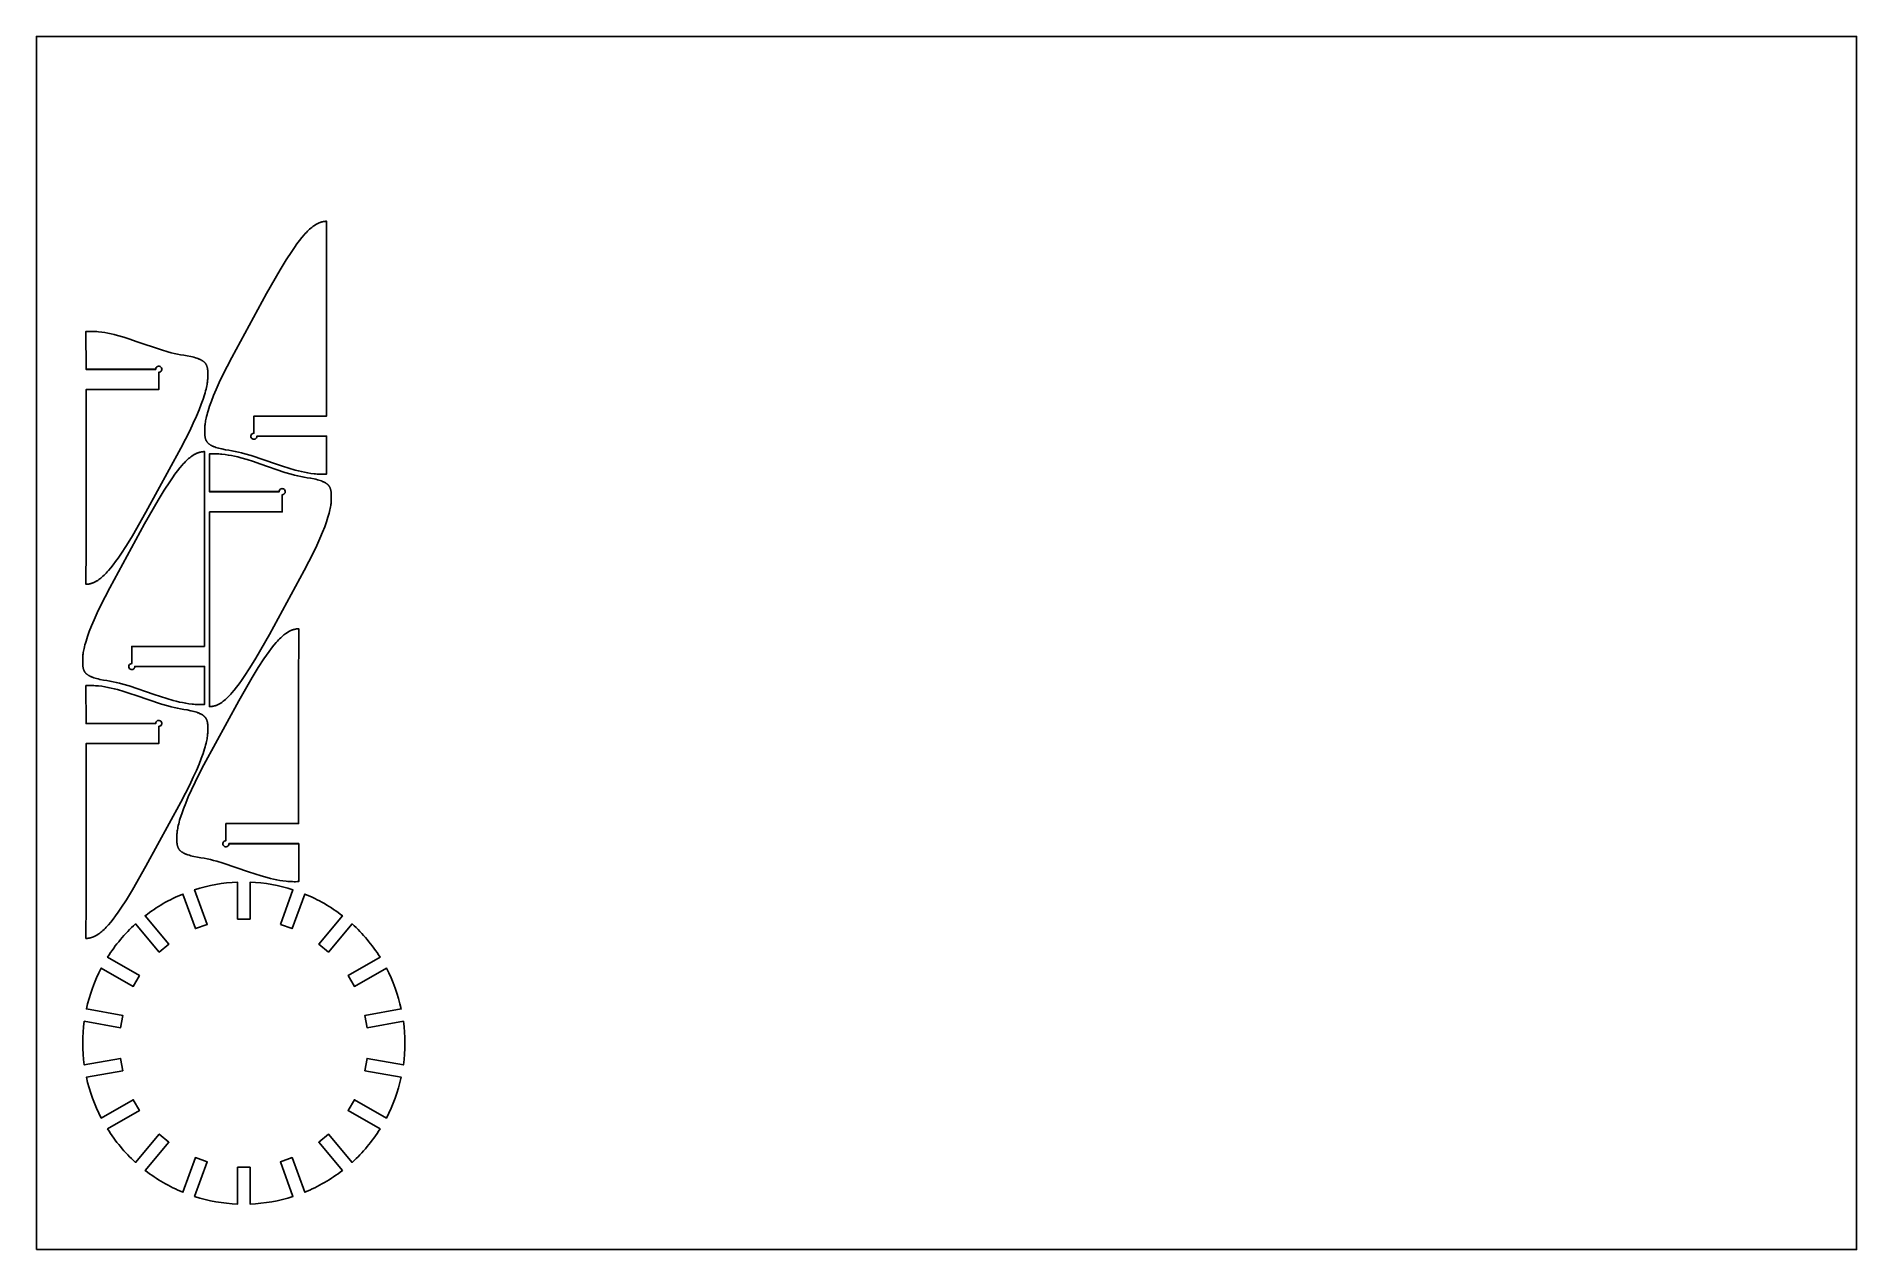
# Model space of a CAD drawing. Header units: millimetres. Extents: x 2174 to 3074, y -557 to 43.
import ezdxf

# ---------------------------------------------------------------- set-up
doc = ezdxf.new("R2010")
doc.units = ezdxf.units.MM
doc.header["$MEASUREMENT"] = 0
doc.layers.add('Make2D', color=18, linetype='Continuous', true_color=0x000000)
doc.layers.add('Make2D$visible$lines', color=18, linetype='Continuous', true_color=0x000000)

msp = doc.modelspace()

# ---------------------------------------------------------------- linework, layer by layer
at = {"layer": 'Make2D'}
msp.add_lwpolyline([(2173.79, -556.56), (2173.79, 43.44), (3073.79, 43.44), (3073.79, -556.56)], close=True, dxfattribs=at)
at = {"layer": 'Make2D$visible$lines'}
for points in [[(2282.81, -154.31), (2317.27, -154.31), (2317.27, -154.24), (2282.81, -154.24), (2282.81, -154.31, -2.414214), (2281.31, -152.81), (2281.31, -144.3), (2317.25, -144.3, -0.001482), (2317.31, -47.99), (2317.07, -48), (2316.83, -48.01), (2316.59, -48.02), (2316.35, -48.04), (2316.11, -48.07), (2315.87, -48.11), (2315.63, -48.15), (2315.39, -48.2), (2315.15, -48.25), (2314.9, -48.32), (2314.66, -48.38), (2314.42, -48.46), (2314.18, -48.54), (2313.94, -48.63), (2313.69, -48.73), (2313.45, -48.83), (2313.2, -48.94), (2312.96, -49.06), (2312.71, -49.18), (2312.47, -49.31), (2312.22, -49.45), (2311.97, -49.6), (2311.72, -49.75), (2311.47, -49.91), (2311.22, -50.08), (2310.96, -50.26), (2310.46, -50.63), (2309.94, -51.03), (2309.42, -51.47), (2308.9, -51.93), (2308.37, -52.43), (2307.83, -52.96), (2307.29, -53.52), (2306.74, -54.11), (2306.18, -54.74), (2305.03, -56.09), (2303.86, -57.57), (2302.64, -59.2), (2301.38, -60.96), (2300.07, -62.87), (2297.32, -67.13), (2294.34, -72), (2287.63, -83.66), (2270.44, -115.29), (2268.08, -119.79), (2266.02, -123.92), (2264.23, -127.68), (2262.69, -131.11), (2261.39, -134.2), (2260.31, -136.98), (2259.43, -139.46), (2258.72, -141.67), (2258.42, -142.67), (2258.16, -143.6), (2257.94, -144.48), (2257.75, -145.29), (2257.59, -146.05), (2257.45, -146.75), (2257.34, -147.39), (2257.25, -147.99), (2257.18, -148.53), (2257.13, -149.02), (2257.09, -149.47), (2257.07, -149.87), (2257.05, -150.23), (2257.04, -151.08), (2257.06, -152.98), (2257.08, -153.41), (2257.11, -153.83), (2257.15, -154.24), (2257.17, -154.44), (2257.2, -154.63), (2257.23, -154.82), (2257.27, -155.01), (2257.31, -155.19), (2257.35, -155.37), (2257.4, -155.55), (2257.46, -155.73), (2257.52, -155.9), (2257.58, -156.07), (2257.62, -156.15), (2257.65, -156.23), (2257.69, -156.31), (2257.73, -156.4), (2257.77, -156.48), (2257.81, -156.56), (2257.86, -156.63), (2257.9, -156.71), (2257.95, -156.79), (2258, -156.87), (2258.05, -156.94), (2258.1, -157.02), (2258.15, -157.09), (2258.21, -157.17), (2258.27, -157.24), (2258.32, -157.32), (2258.39, -157.39), (2258.45, -157.46), (2258.51, -157.53), (2258.58, -157.6), (2258.65, -157.67), (2258.72, -157.74), (2258.79, -157.81), (2258.87, -157.88), (2258.95, -157.95), (2259.03, -158.01), (2259.19, -158.15), (2259.36, -158.28), (2259.55, -158.4), (2259.74, -158.53), (2259.94, -158.65), (2260.16, -158.78), (2260.38, -158.9), (2260.61, -159.02), (2260.85, -159.13), (2261.11, -159.25), (2261.37, -159.36), (2261.65, -159.47), (2261.94, -159.58), (2262.55, -159.8), (2263.21, -160.01), (2263.92, -160.21), (2264.69, -160.42), (2265.5, -160.61), (2267.31, -160.99), (2268.9, -161.21), (2270.49, -161.47), (2272.08, -161.78), (2273.66, -162.12), (2275.24, -162.51), (2276.81, -162.93), (2279.95, -163.85), (2292.44, -168.12), (2295.54, -169.17), (2298.65, -170.16), (2301.75, -171.06), (2303.31, -171.46), (2304.86, -171.82), (2306.41, -172.15), (2307.97, -172.43), (2309.52, -172.66), (2311.08, -172.85), (2311.85, -172.92), (2312.63, -172.98), (2313.41, -173.02), (2314.19, -173.04), (2314.97, -173.06), (2315.75, -173.05), (2316.53, -173.03), (2317.31, -172.99), (2317.27, -154.31)], [(2232.78, -121.18), (2198.33, -121.18), (2198.33, -121.24), (2232.79, -121.24), (2232.78, -121.18, -2.414214), (2234.28, -122.68), (2234.28, -131.19), (2198.35, -131.19, -0.001482), (2198.28, -227.49), (2198.53, -227.49), (2198.77, -227.48), (2199.01, -227.47), (2199.25, -227.44), (2199.49, -227.41), (2199.73, -227.38), (2199.97, -227.34), (2200.21, -227.29), (2200.45, -227.23), (2200.69, -227.17), (2200.93, -227.1), (2201.18, -227.03), (2201.42, -226.94), (2201.66, -226.86), (2201.9, -226.76), (2202.15, -226.66), (2202.39, -226.55), (2202.64, -226.43), (2202.88, -226.3), (2203.13, -226.17), (2203.38, -226.03), (2203.63, -225.89), (2203.88, -225.73), (2204.13, -225.57), (2204.38, -225.41), (2204.63, -225.23), (2205.14, -224.86), (2205.65, -224.45), (2206.17, -224.02), (2206.7, -223.55), (2207.23, -223.06), (2207.77, -222.53), (2208.31, -221.97), (2208.86, -221.38), (2209.42, -220.75), (2210.56, -219.4), (2211.74, -217.91), (2212.96, -216.29), (2214.22, -214.53), (2215.52, -212.62), (2218.28, -208.36), (2221.26, -203.49), (2227.97, -191.83), (2245.16, -160.19), (2247.52, -155.69), (2249.58, -151.57), (2251.37, -147.8), (2252.9, -144.38), (2254.2, -141.29), (2255.28, -138.51), (2256.17, -136.02), (2256.88, -133.82), (2257.18, -132.82), (2257.43, -131.88), (2257.66, -131.01), (2257.85, -130.19), (2258.01, -129.44), (2258.15, -128.74), (2258.26, -128.09), (2258.35, -127.5), (2258.42, -126.96), (2258.47, -126.47), (2258.5, -126.02), (2258.53, -125.62), (2258.54, -125.26), (2258.56, -124.41), (2258.54, -122.51), (2258.52, -122.08), (2258.49, -121.66), (2258.45, -121.25), (2258.42, -121.05), (2258.4, -120.86), (2258.36, -120.67), (2258.33, -120.48), (2258.29, -120.29), (2258.24, -120.11), (2258.19, -119.94), (2258.14, -119.76), (2258.08, -119.59), (2258.01, -119.42), (2257.98, -119.34), (2257.94, -119.25), (2257.91, -119.17), (2257.87, -119.09), (2257.83, -119.01), (2257.78, -118.93), (2257.74, -118.85), (2257.7, -118.77), (2257.65, -118.7), (2257.6, -118.62), (2257.55, -118.54), (2257.5, -118.47), (2257.44, -118.39), (2257.39, -118.32), (2257.33, -118.24), (2257.27, -118.17), (2257.21, -118.1), (2257.15, -118.03), (2257.08, -117.96), (2257.02, -117.89), (2256.95, -117.82), (2256.88, -117.75), (2256.8, -117.68), (2256.73, -117.61), (2256.65, -117.54), (2256.57, -117.47), (2256.41, -117.34), (2256.23, -117.21), (2256.05, -117.08), (2255.86, -116.96), (2255.65, -116.83), (2255.44, -116.71), (2255.22, -116.59), (2254.99, -116.47), (2254.74, -116.35), (2254.49, -116.24), (2254.22, -116.13), (2253.95, -116.01), (2253.66, -115.9), (2253.05, -115.69), (2252.39, -115.48), (2251.68, -115.27), (2250.91, -115.07), (2250.09, -114.88), (2248.28, -114.49), (2246.69, -114.28), (2245.1, -114.02), (2243.52, -113.71), (2241.94, -113.36), (2240.36, -112.98), (2238.79, -112.56), (2235.64, -111.63), (2223.16, -107.37), (2220.05, -106.31), (2216.95, -105.32), (2213.84, -104.43), (2212.29, -104.03), (2210.74, -103.67), (2209.18, -103.34), (2207.63, -103.06), (2206.08, -102.82), (2204.52, -102.64), (2203.74, -102.57), (2202.96, -102.51), (2202.19, -102.47), (2201.41, -102.44), (2200.63, -102.43), (2199.85, -102.44), (2199.07, -102.46), (2198.28, -102.49), (2198.33, -121.18)], [(2222.46, -268.22), (2256.92, -268.22), (2256.92, -268.16), (2222.46, -268.16), (2222.46, -268.22, -2.414214), (2220.96, -266.72), (2220.96, -258.22), (2256.9, -258.22, -0.001482), (2256.96, -161.91), (2256.72, -161.91), (2256.48, -161.92), (2256.24, -161.94), (2256, -161.96), (2255.76, -161.99), (2255.52, -162.02), (2255.28, -162.07), (2255.04, -162.12), (2254.8, -162.17), (2254.56, -162.23), (2254.31, -162.3), (2254.07, -162.38), (2253.83, -162.46), (2253.59, -162.55), (2253.34, -162.64), (2253.1, -162.75), (2252.85, -162.86), (2252.61, -162.98), (2252.36, -163.1), (2252.12, -163.23), (2251.87, -163.37), (2251.62, -163.52), (2251.37, -163.67), (2251.12, -163.83), (2250.87, -164), (2250.62, -164.17), (2250.11, -164.55), (2249.59, -164.95), (2249.07, -165.38), (2248.55, -165.85), (2248.02, -166.35), (2247.48, -166.87), (2246.94, -167.44), (2246.39, -168.03), (2245.83, -168.65), (2244.68, -170), (2243.51, -171.49), (2242.29, -173.11), (2241.03, -174.88), (2239.72, -176.79), (2236.97, -181.05), (2233.99, -185.92), (2227.28, -197.57), (2210.09, -229.21), (2207.73, -233.71), (2205.67, -237.84), (2203.88, -241.6), (2202.34, -245.02), (2201.05, -248.12), (2199.96, -250.9), (2199.08, -253.38), (2198.37, -255.58), (2198.07, -256.58), (2197.81, -257.52), (2197.59, -258.4), (2197.4, -259.21), (2197.24, -259.97), (2197.1, -260.66), (2196.99, -261.31), (2196.9, -261.9), (2196.83, -262.44), (2196.78, -262.94), (2196.74, -263.39), (2196.72, -263.79), (2196.7, -264.15), (2196.69, -264.99), (2196.71, -266.89), (2196.73, -267.33), (2196.76, -267.75), (2196.8, -268.15), (2196.82, -268.35), (2196.85, -268.55), (2196.88, -268.74), (2196.92, -268.92), (2196.96, -269.11), (2197, -269.29), (2197.05, -269.47), (2197.11, -269.64), (2197.17, -269.81), (2197.23, -269.98), (2197.27, -270.07), (2197.3, -270.15), (2197.34, -270.23), (2197.38, -270.31), (2197.42, -270.39), (2197.46, -270.47), (2197.51, -270.55), (2197.55, -270.63), (2197.6, -270.71), (2197.65, -270.78), (2197.7, -270.86), (2197.75, -270.94), (2197.8, -271.01), (2197.86, -271.09), (2197.92, -271.16), (2197.98, -271.23), (2198.04, -271.3), (2198.1, -271.38), (2198.16, -271.45), (2198.23, -271.52), (2198.3, -271.59), (2198.37, -271.66), (2198.44, -271.73), (2198.52, -271.79), (2198.6, -271.86), (2198.68, -271.93), (2198.84, -272.06), (2199.02, -272.19), (2199.2, -272.32), (2199.39, -272.45), (2199.59, -272.57), (2199.81, -272.69), (2200.03, -272.81), (2200.26, -272.93), (2200.51, -273.05), (2200.76, -273.16), (2201.02, -273.28), (2201.3, -273.39), (2201.59, -273.5), (2202.2, -273.72), (2202.86, -273.93), (2203.57, -274.13), (2204.34, -274.33), (2205.15, -274.53), (2206.96, -274.91), (2208.55, -275.12), (2210.14, -275.38), (2211.73, -275.69), (2213.31, -276.04), (2214.89, -276.43), (2216.46, -276.85), (2219.6, -277.77), (2232.09, -282.03), (2235.2, -283.09), (2238.3, -284.08), (2241.4, -284.97), (2242.96, -285.37), (2244.51, -285.74), (2246.06, -286.06), (2247.62, -286.34), (2249.17, -286.58), (2250.73, -286.76), (2251.5, -286.83), (2252.28, -286.89), (2253.06, -286.93), (2253.84, -286.96), (2254.62, -286.97), (2255.4, -286.97), (2256.18, -286.95), (2256.96, -286.91), (2256.92, -268.22)], [(2293.83, -181.71), (2259.37, -181.71), (2259.37, -181.77), (2293.83, -181.77), (2293.83, -181.71, -2.414214), (2295.33, -183.21), (2295.33, -191.72), (2259.39, -191.72, -0.001482), (2259.33, -288.03), (2259.57, -288.02), (2259.81, -288.01), (2260.05, -288), (2260.29, -287.97), (2260.53, -287.95), (2260.77, -287.91), (2261.01, -287.87), (2261.25, -287.82), (2261.49, -287.76), (2261.73, -287.7), (2261.98, -287.63), (2262.22, -287.56), (2262.46, -287.48), (2262.7, -287.39), (2262.95, -287.29), (2263.19, -287.19), (2263.44, -287.08), (2263.68, -286.96), (2263.93, -286.83), (2264.17, -286.7), (2264.42, -286.56), (2264.67, -286.42), (2264.92, -286.27), (2265.17, -286.1), (2265.42, -285.94), (2265.67, -285.76), (2266.18, -285.39), (2266.7, -284.98), (2267.22, -284.55), (2267.74, -284.08), (2268.27, -283.59), (2268.81, -283.06), (2269.35, -282.5), (2269.9, -281.91), (2270.46, -281.28), (2271.61, -279.93), (2272.78, -278.45), (2274, -276.82), (2275.26, -275.06), (2276.57, -273.15), (2279.32, -268.89), (2282.3, -264.02), (2289.01, -252.36), (2306.2, -220.72), (2308.56, -216.22), (2310.62, -212.1), (2312.41, -208.33), (2313.95, -204.91), (2315.24, -201.82), (2316.33, -199.04), (2317.21, -196.56), (2317.92, -194.35), (2318.22, -193.35), (2318.48, -192.41), (2318.7, -191.54), (2318.89, -190.73), (2319.05, -189.97), (2319.19, -189.27), (2319.3, -188.62), (2319.39, -188.03), (2319.46, -187.49), (2319.51, -187), (2319.55, -186.55), (2319.57, -186.15), (2319.59, -185.79), (2319.6, -184.94), (2319.58, -183.04), (2319.56, -182.61), (2319.53, -182.19), (2319.49, -181.78), (2319.47, -181.58), (2319.44, -181.39), (2319.41, -181.2), (2319.37, -181.01), (2319.33, -180.83), (2319.29, -180.64), (2319.24, -180.47), (2319.18, -180.29), (2319.12, -180.12), (2319.06, -179.95), (2319.02, -179.87), (2318.99, -179.79), (2318.95, -179.7), (2318.91, -179.62), (2318.87, -179.54), (2318.83, -179.46), (2318.78, -179.38), (2318.74, -179.3), (2318.69, -179.23), (2318.64, -179.15), (2318.59, -179.07), (2318.54, -179), (2318.49, -178.92), (2318.43, -178.85), (2318.37, -178.78), (2318.31, -178.7), (2318.25, -178.63), (2318.19, -178.56), (2318.13, -178.49), (2318.06, -178.42), (2317.99, -178.35), (2317.92, -178.28), (2317.85, -178.21), (2317.77, -178.14), (2317.69, -178.07), (2317.61, -178), (2317.45, -177.87), (2317.27, -177.74), (2317.09, -177.61), (2316.9, -177.49), (2316.7, -177.36), (2316.48, -177.24), (2316.26, -177.12), (2316.03, -177), (2315.78, -176.89), (2315.53, -176.77), (2315.27, -176.66), (2314.99, -176.54), (2314.7, -176.43), (2314.09, -176.22), (2313.43, -176.01), (2312.72, -175.8), (2311.95, -175.6), (2311.14, -175.41), (2309.33, -175.03), (2307.74, -174.81), (2306.15, -174.55), (2304.56, -174.24), (2302.98, -173.89), (2301.4, -173.51), (2299.83, -173.09), (2296.69, -172.17), (2284.2, -167.9), (2281.09, -166.84), (2277.99, -165.86), (2274.89, -164.96), (2273.33, -164.56), (2271.78, -164.2), (2270.23, -163.87), (2268.67, -163.59), (2267.12, -163.36), (2265.56, -163.17), (2264.79, -163.1), (2264.01, -163.04), (2263.23, -163), (2262.45, -162.97), (2261.67, -162.96), (2260.89, -162.97), (2260.11, -162.99), (2259.33, -163.03), (2259.37, -181.71)], [(2269.02, -355.85), (2303.47, -355.85), (2303.47, -355.79), (2269.01, -355.79), (2269.02, -355.85, -2.414214), (2267.52, -354.35), (2267.52, -345.84), (2303.45, -345.84, -0.001482), (2303.52, -249.54), (2303.27, -249.54), (2303.03, -249.55), (2302.79, -249.57), (2302.55, -249.59), (2302.31, -249.62), (2302.07, -249.65), (2301.83, -249.7), (2301.59, -249.74), (2301.35, -249.8), (2301.11, -249.86), (2300.87, -249.93), (2300.62, -250.01), (2300.38, -250.09), (2300.14, -250.18), (2299.9, -250.27), (2299.65, -250.38), (2299.41, -250.49), (2299.16, -250.6), (2298.92, -250.73), (2298.67, -250.86), (2298.42, -251), (2298.17, -251.14), (2297.92, -251.3), (2297.67, -251.46), (2297.42, -251.63), (2297.17, -251.8), (2296.66, -252.18), (2296.15, -252.58), (2295.63, -253.01), (2295.1, -253.48), (2294.57, -253.98), (2294.04, -254.5), (2293.49, -255.06), (2292.94, -255.66), (2292.38, -256.28), (2291.24, -257.63), (2290.06, -259.12), (2288.84, -260.74), (2287.58, -262.51), (2286.28, -264.41), (2283.52, -268.67), (2280.54, -273.54), (2273.83, -285.2), (2256.64, -316.84), (2254.29, -321.34), (2252.22, -325.46), (2250.43, -329.23), (2248.9, -332.65), (2247.6, -335.74), (2246.52, -338.52), (2245.63, -341.01), (2244.92, -343.21), (2244.62, -344.21), (2244.37, -345.15), (2244.14, -346.02), (2243.95, -346.84), (2243.79, -347.59), (2243.65, -348.29), (2243.54, -348.94), (2243.45, -349.53), (2243.38, -350.07), (2243.33, -350.57), (2243.3, -351.01), (2243.27, -351.42), (2243.26, -351.78), (2243.24, -352.62), (2243.26, -354.52), (2243.28, -354.96), (2243.31, -355.38), (2243.35, -355.78), (2243.38, -355.98), (2243.41, -356.17), (2243.44, -356.37), (2243.47, -356.55), (2243.51, -356.74), (2243.56, -356.92), (2243.61, -357.1), (2243.66, -357.27), (2243.72, -357.44), (2243.79, -357.61), (2243.82, -357.7), (2243.86, -357.78), (2243.89, -357.86), (2243.93, -357.94), (2243.97, -358.02), (2244.02, -358.1), (2244.06, -358.18), (2244.1, -358.26), (2244.15, -358.34), (2244.2, -358.41), (2244.25, -358.49), (2244.3, -358.57), (2244.36, -358.64), (2244.41, -358.71), (2244.47, -358.79), (2244.53, -358.86), (2244.59, -358.93), (2244.65, -359.01), (2244.72, -359.08), (2244.78, -359.15), (2244.85, -359.22), (2244.92, -359.29), (2245, -359.36), (2245.07, -359.42), (2245.15, -359.49), (2245.23, -359.56), (2245.39, -359.69), (2245.57, -359.82), (2245.75, -359.95), (2245.94, -360.08), (2246.15, -360.2), (2246.36, -360.32), (2246.58, -360.44), (2246.81, -360.56), (2247.06, -360.68), (2247.31, -360.79), (2247.58, -360.91), (2247.85, -361.02), (2248.14, -361.13), (2248.75, -361.34), (2249.41, -361.55), (2250.13, -361.76), (2250.89, -361.96), (2251.71, -362.16), (2253.52, -362.54), (2255.11, -362.75), (2256.7, -363.01), (2258.28, -363.32), (2259.86, -363.67), (2261.44, -364.05), (2263.01, -364.47), (2266.16, -365.4), (2278.64, -369.66), (2281.75, -370.72), (2284.85, -371.71), (2287.96, -372.6), (2289.51, -373), (2291.06, -373.37), (2292.62, -373.69), (2294.17, -373.97), (2295.72, -374.21), (2297.28, -374.39), (2298.06, -374.46), (2298.84, -374.52), (2299.61, -374.56), (2300.39, -374.59), (2301.17, -374.6), (2301.95, -374.6), (2302.73, -374.58), (2303.52, -374.54), (2303.47, -355.85)], [(2232.78, -296.33), (2198.33, -296.33), (2198.33, -296.4), (2232.79, -296.4), (2232.78, -296.33, -2.414214), (2234.28, -297.83), (2234.28, -306.34), (2198.35, -306.34, -0.001482), (2198.28, -402.65), (2198.53, -402.64), (2198.77, -402.63), (2199.01, -402.62), (2199.25, -402.6), (2199.49, -402.57), (2199.73, -402.53), (2199.97, -402.49), (2200.21, -402.44), (2200.45, -402.39), (2200.69, -402.32), (2200.93, -402.25), (2201.18, -402.18), (2201.42, -402.1), (2201.66, -402.01), (2201.9, -401.91), (2202.15, -401.81), (2202.39, -401.7), (2202.64, -401.58), (2202.88, -401.46), (2203.13, -401.32), (2203.38, -401.19), (2203.63, -401.04), (2203.88, -400.89), (2204.13, -400.73), (2204.38, -400.56), (2204.63, -400.38), (2205.14, -400.01), (2205.65, -399.61), (2206.17, -399.17), (2206.7, -398.71), (2207.23, -398.21), (2207.77, -397.68), (2208.31, -397.12), (2208.86, -396.53), (2209.42, -395.9), (2210.56, -394.55), (2211.74, -393.07), (2212.96, -391.44), (2214.22, -389.68), (2215.52, -387.77), (2218.28, -383.51), (2221.26, -378.64), (2227.97, -366.98), (2245.16, -335.35), (2247.52, -330.85), (2249.58, -326.72), (2251.37, -322.96), (2252.9, -319.53), (2254.2, -316.44), (2255.28, -313.66), (2256.17, -311.18), (2256.88, -308.97), (2257.18, -307.97), (2257.43, -307.04), (2257.66, -306.16), (2257.85, -305.35), (2258.01, -304.59), (2258.15, -303.89), (2258.26, -303.25), (2258.35, -302.65), (2258.42, -302.11), (2258.47, -301.62), (2258.5, -301.17), (2258.53, -300.77), (2258.54, -300.41), (2258.56, -299.56), (2258.54, -297.66), (2258.52, -297.23), (2258.49, -296.81), (2258.45, -296.4), (2258.42, -296.2), (2258.4, -296.01), (2258.36, -295.82), (2258.33, -295.63), (2258.29, -295.45), (2258.24, -295.27), (2258.19, -295.09), (2258.14, -294.91), (2258.08, -294.74), (2258.01, -294.57), (2257.98, -294.49), (2257.94, -294.41), (2257.91, -294.33), (2257.87, -294.24), (2257.83, -294.16), (2257.78, -294.08), (2257.74, -294), (2257.7, -293.93), (2257.65, -293.85), (2257.6, -293.77), (2257.55, -293.7), (2257.5, -293.62), (2257.44, -293.54), (2257.39, -293.47), (2257.33, -293.4), (2257.27, -293.32), (2257.21, -293.25), (2257.15, -293.18), (2257.08, -293.11), (2257.02, -293.04), (2256.95, -292.97), (2256.88, -292.9), (2256.8, -292.83), (2256.73, -292.76), (2256.65, -292.69), (2256.57, -292.63), (2256.41, -292.49), (2256.23, -292.36), (2256.05, -292.24), (2255.86, -292.11), (2255.65, -291.98), (2255.44, -291.86), (2255.22, -291.74), (2254.99, -291.62), (2254.74, -291.51), (2254.49, -291.39), (2254.22, -291.28), (2253.95, -291.17), (2253.66, -291.06), (2253.05, -290.84), (2252.39, -290.63), (2251.68, -290.42), (2250.91, -290.22), (2250.09, -290.03), (2248.28, -289.65), (2246.69, -289.43), (2245.1, -289.17), (2243.52, -288.86), (2241.94, -288.52), (2240.36, -288.13), (2238.79, -287.71), (2235.64, -286.79), (2223.16, -282.52), (2220.05, -281.47), (2216.95, -280.48), (2213.84, -279.58), (2212.29, -279.18), (2210.74, -278.82), (2209.18, -278.49), (2207.63, -278.21), (2206.08, -277.98), (2204.52, -277.79), (2203.74, -277.72), (2202.96, -277.66), (2202.19, -277.62), (2201.41, -277.59), (2200.63, -277.58), (2199.85, -277.59), (2199.07, -277.61), (2198.28, -277.65), (2198.33, -296.33)]]:
    msp.add_lwpolyline(points, format="xyb", dxfattribs=at)
msp.add_lwpolyline([(2294.42, -395.71), (2300.66, -378.58, 0.067905), (2279.45, -374.84), (2279.45, -393.07), (2273.25, -393.07), (2273.25, -374.84, 0.067905), (2252.04, -378.58), (2258.28, -395.71), (2252.45, -397.83), (2246.22, -380.7, 0.067905), (2227.57, -391.47), (2239.28, -405.43), (2234.53, -409.41), (2222.82, -395.45, 0.067905), (2208.97, -411.95), (2224.76, -421.06), (2221.66, -426.43), (2205.87, -417.32, 0.067905), (2198.51, -437.56), (2216.46, -440.72), (2215.38, -446.83), (2197.43, -443.66, 0.067905), (2197.43, -465.2), (2215.38, -462.03), (2216.46, -468.14), (2198.51, -471.3, 0.067905), (2205.87, -491.54), (2221.66, -482.43), (2224.76, -487.8), (2208.97, -496.91, 0.067905), (2222.82, -513.41), (2234.53, -499.44), (2239.28, -503.43), (2227.57, -517.39, 0.067905), (2246.22, -528.16), (2252.45, -511.03), (2258.28, -513.15), (2252.04, -530.28, 0.067905), (2273.25, -534.02), (2273.25, -515.79), (2279.45, -515.79), (2279.45, -534.02, 0.067905), (2300.66, -530.28), (2294.42, -513.15), (2300.25, -511.03), (2306.48, -528.16, 0.067905), (2325.13, -517.39), (2313.42, -503.43), (2318.17, -499.44), (2329.88, -513.41, 0.067905), (2343.73, -496.91), (2327.94, -487.8), (2331.04, -482.43), (2346.83, -491.54, 0.067905), (2354.19, -471.3), (2336.24, -468.14), (2337.32, -462.03), (2355.27, -465.2, 0.067905), (2355.27, -443.66), (2337.32, -446.83), (2336.24, -440.72), (2354.19, -437.56, 0.067905), (2346.83, -417.32), (2331.04, -426.43), (2327.94, -421.06), (2343.73, -411.95, 0.067905), (2329.88, -395.45), (2318.17, -409.41), (2313.42, -405.43), (2325.13, -391.47, 0.067905), (2306.48, -380.7), (2300.25, -397.83)], format="xyb", close=True, dxfattribs=at)

doc.saveas('drawing.dxf')
